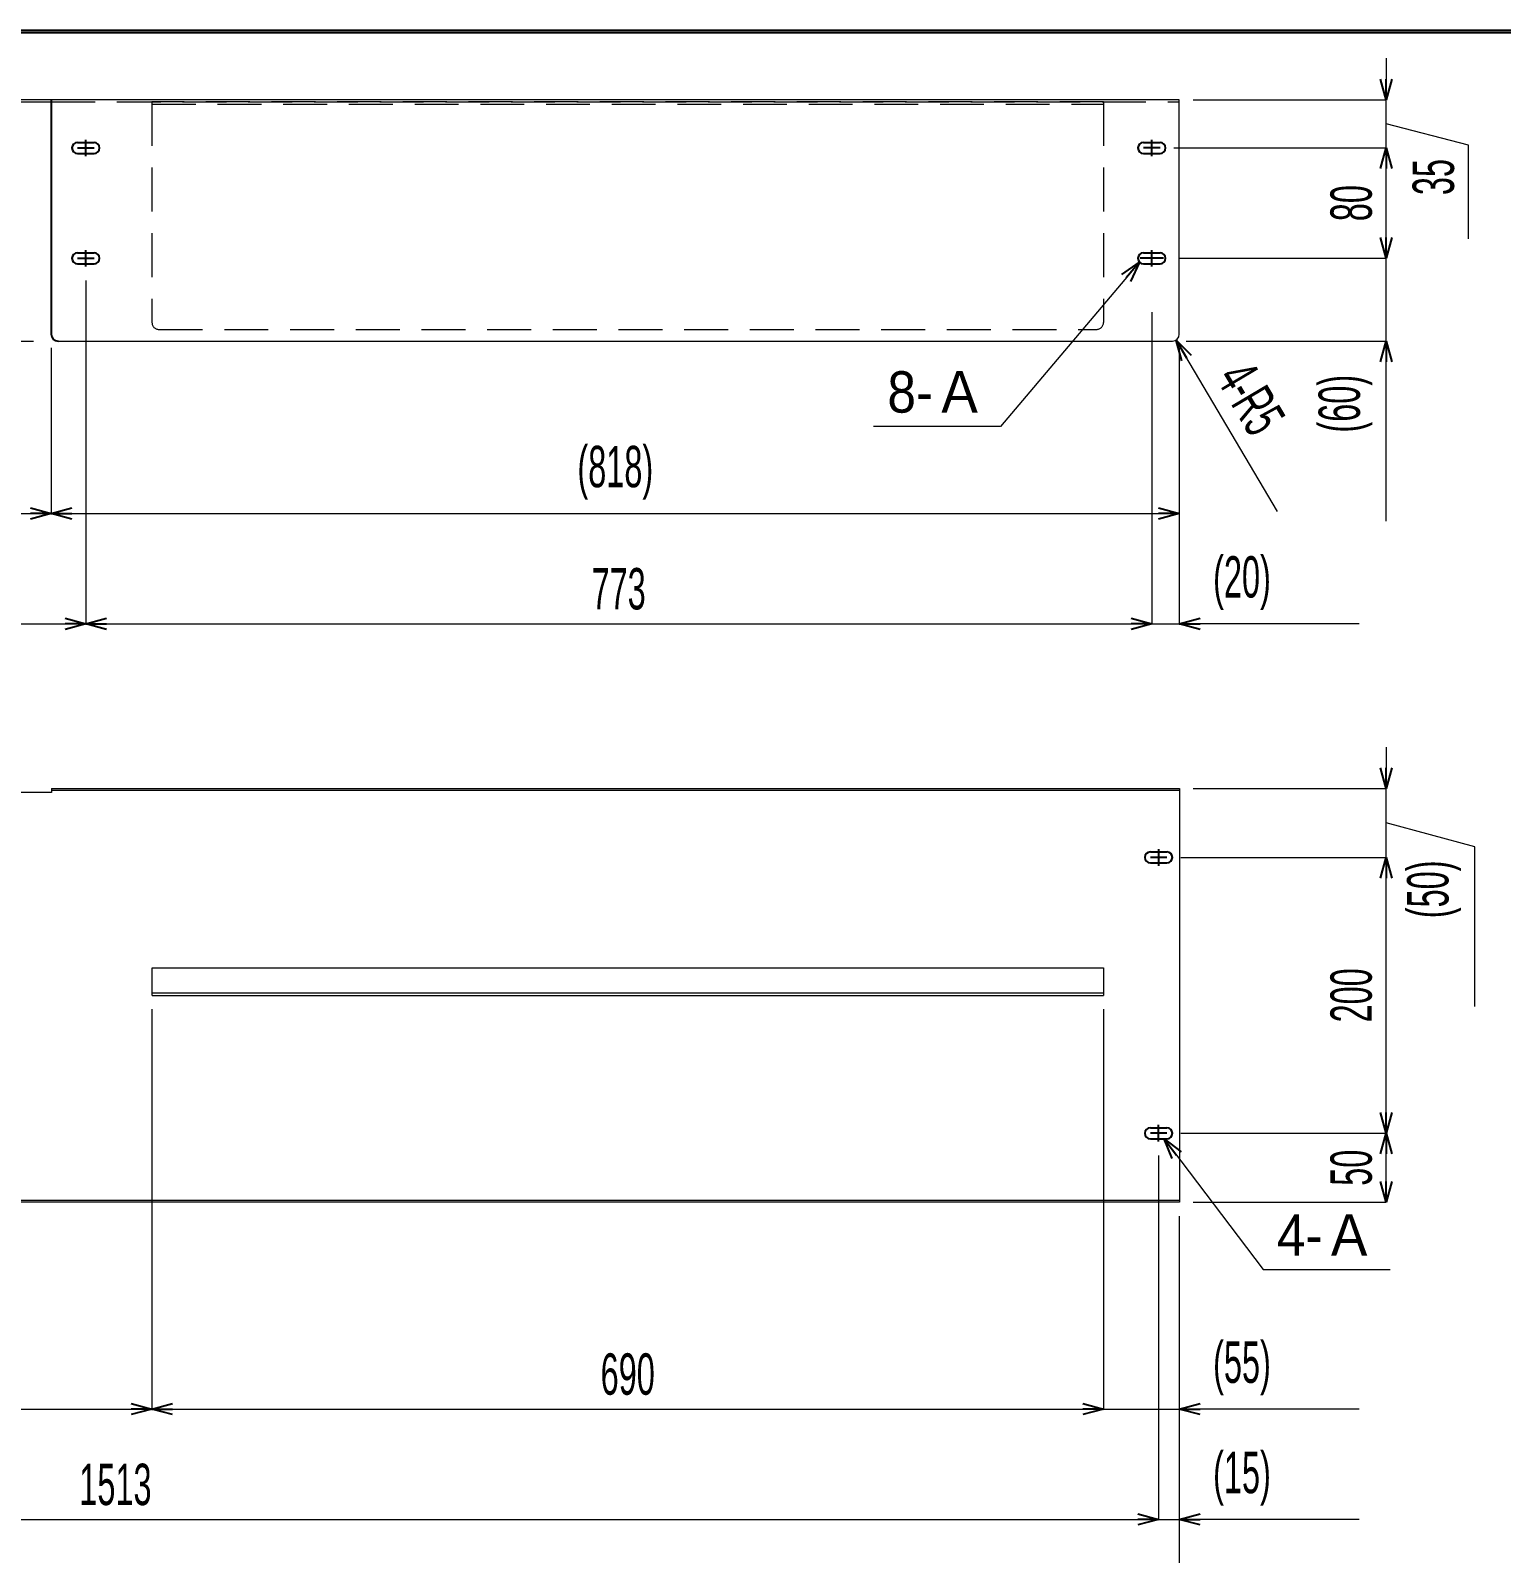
# Model space of a CAD drawing. Header units: millimetres. Extents: x -1485 to 1485, y -1050 to 1050.
# Drawn here: x -460 to 607, y -193 to 912 of the extents above; entities that cross this region are included whole.
import ezdxf
from ezdxf.enums import TextEntityAlignment as Align

# ---------------------------------------------------------------- set-up
doc = ezdxf.new("R2010")
doc.units = ezdxf.units.MM
doc.header["$LTSCALE"] = 2.5
doc.linetypes.add('CENTER', pattern=[50.8, 31.75, -6.35, 6.35, -6.35])
doc.linetypes.add('DASHED', pattern=[19.05, 12.7, -6.35])
for name, color, linetype in [('Layer0001', 7, 'Continuous'), ('Layer0012', 7, 'Continuous'), ('Layer0013', 7, 'Continuous'), ('Layer0014', 7, 'Continuous')]:
    doc.layers.add(name, color=color, linetype=linetype)
doc.styles.add('dcStyle0', font='ＭＳ Ｐゴシック', dxfattribs={"width": 0.6})
doc.dimstyles.new('dc_Radial01', dxfattribs={"dimtxt": 30, "dimasz": 15.00113, "dimexe": 0, "dimexo": 10, "dimgap": 10, "dimtad": 3, "dimdec": 1, "dimdsep": 46, "dimtxsty": 'dcStyle0', "dimblk1": 'OPEN30', "dimblk2": 'OPEN30', "dimsah": 1, "dimcen": 0.09, "dimclrd": 4, "dimclre": 4, "dimclrt": 4, "dimadec": 0, "dimazin": 2, "dimtfac": 1, "dimtdec": 4, "dimtofl": 0, "dimtmove": 0, "dimatfit": 3, "dimfxl": 1, "dimarcsym": 1})
doc.dimstyles.new('dc_Rotated', dxfattribs={"dimtxt": 30, "dimasz": 15.00113, "dimexe": 0, "dimexo": 10, "dimgap": 10, "dimtad": 3, "dimdec": 1, "dimdsep": 46, "dimtxsty": 'dcStyle0', "dimblk1": 'OPEN30', "dimblk2": 'OPEN30', "dimsah": 1, "dimcen": 0.09, "dimclrd": 4, "dimclre": 4, "dimclrt": 4, "dimadec": 0, "dimazin": 2, "dimtfac": 1, "dimtdec": 4, "dimtmove": 0, "dimatfit": 3, "dimfxl": 1, "dimarcsym": 1})
doc.dimstyles.new('dc_Rotated_F4', dxfattribs={"dimtxt": 30, "dimasz": 15.00113, "dimexe": 0, "dimexo": 10, "dimgap": 10, "dimtad": 3, "dimdec": 1, "dimdsep": 46, "dimtxsty": 'dcStyle0', "dimblk1": 'OPEN30', "dimblk2": 'OPEN30', "dimsah": 1, "dimcen": 0.09, "dimclrd": 4, "dimclre": 4, "dimclrt": 4, "dimadec": 0, "dimazin": 2, "dimtfac": 1, "dimtdec": 4, "dimtmove": 1, "dimatfit": 3, "dimfxl": 1, "dimarcsym": 1})

# ---------------------------------------------------------------- blocks, each defined once
blk = doc.blocks.new('_Open30')
at = {"color": 0, "linetype": 'ByBlock', "lineweight": -2}
for p, q in [((-1, 0.267949), (0, 0)), ((0, 0), (-1, -0.267949)), ((0, 0), (-1, 0))]:
    blk.add_line(p, q, dxfattribs=at)
blk = doc.blocks.new('DC_GROUP_AAD6-2741_15')
at = {"layer": 'Layer0013', "color": 4, "linetype": 'Continuous', "lineweight": 13}
for p, q in [((344.5, 743.5), (243.7, 624.4)), ((243.7, 624.4), (151.7, 624.4))]:
    blk.add_line(p, q, dxfattribs=at)
at = {"layer": 'Layer0013', "color": 4, "xscale": 15.00115266964712, "yscale": 15.00081580252128, "rotation": 49.76775926873089}
blk.add_blockref('_Open30', (344.5, 743.5), dxfattribs=at)
at = {"layer": 'Layer0013', "color": 4, "style": 'dcStyle0', "width": 0.962335}
blk.add_text('8-Ａ', height=30, dxfattribs=at).set_placement((161.7, 634.4), (233.7, 634.4), align=Align.FIT)
blk = doc.blocks.new('DC_GROUP_AAD6-2741_16')
at = {"layer": 'Layer0013', "color": 4, "linetype": 'Continuous', "lineweight": 13}
for p, q in [((362.4, 107.9), (434.2, 13.1)), ((434.2, 13.1), (526.2, 13.1))]:
    blk.add_line(p, q, dxfattribs=at)
at = {"layer": 'Layer0013', "color": 4, "xscale": 15.00115266964712, "yscale": 15.00081580252128, "rotation": 127.1200853382836}
blk.add_blockref('_Open30', (362.4, 107.9), dxfattribs=at)
at = {"layer": 'Layer0013', "color": 4, "style": 'dcStyle0', "width": 0.962335}
blk.add_text('4-Ａ', height=30, dxfattribs=at).set_placement((444.2, 23.1), (516.2, 23.1), align=Align.FIT)
blk = doc.blocks.new('*D14')
at = {"layer": 'Layer0012', "color": 4, "linetype": 'Continuous', "lineweight": 13}
for p, q in [((374.4, 111.9), (523.4, 111.9)), ((523.4, 61.9), (523.4, 111.9)), ((383.4, 61.9), (523.4, 61.9))]:
    blk.add_line(p, q, dxfattribs=at)
at = {"layer": 'Layer0012', "color": 4, "xscale": 15.00115266964712, "yscale": 15.00081580252128}
for p, rotation in [((523.4, 111.9), 90), ((523.4, 61.9), 270)]:
    blk.add_blockref('_Open30', p, dxfattribs=dict(at, rotation=rotation))
at = {"layer": 'Layer0012', "color": 4, "insert": (513.4, 86.9), "char_height": 30, "attachment_point": 8, "rotation": 90, "style": 'dcStyle0'}
blk.add_mtext('\\T1.00;50', dxfattribs=at)
blk = doc.blocks.new('*D15')
at = {"layer": 'Layer0012', "color": 4, "linetype": 'Continuous', "lineweight": 13}
for p, q in [((374.4, 311.9), (523.4, 311.9)), ((523.4, 111.9), (523.4, 311.9)), ((374.4, 111.9), (523.4, 111.9))]:
    blk.add_line(p, q, dxfattribs=at)
at = {"layer": 'Layer0012', "color": 4, "xscale": 15.00115266964712, "yscale": 15.00081580252128}
for p, rotation in [((523.4, 311.9), 90), ((523.4, 111.9), 270)]:
    blk.add_blockref('_Open30', p, dxfattribs=dict(at, rotation=rotation))
at = {"layer": 'Layer0012', "color": 4, "insert": (513.4, 211.9), "char_height": 30, "attachment_point": 8, "rotation": 90, "style": 'dcStyle0'}
blk.add_mtext('\\T1.00;200', dxfattribs=at)
blk = doc.blocks.new('*D16')
at = {"layer": 'Layer0012', "color": 4, "linetype": 'Continuous', "lineweight": 13}
for p, q in [((523.4, 391.9), (523.4, 361.9)), ((383.4, 361.9), (523.4, 361.9)), ((523.4, 311.9), (523.4, 361.9)), ((587.6, 319.7), (523.4, 336.9)), ((374.4, 311.9), (523.4, 311.9)), ((587.6, 203.7), (587.6, 319.7))]:
    blk.add_line(p, q, dxfattribs=at)
at = {"layer": 'Layer0012', "color": 4, "xscale": 15.00115266964712, "yscale": 15.00081580252128, "rotation": 270}
blk.add_blockref('_Open30', (523.4, 361.9), dxfattribs=at)
at = {"layer": 'Layer0012', "color": 4, "insert": (577.6, 309.7), "char_height": 30, "attachment_point": 9, "rotation": 90, "style": 'dcStyle0'}
blk.add_mtext('\\T1.00;(50)', dxfattribs=at)
blk = doc.blocks.new('*D22')
at = {"layer": 'Layer0012', "color": 4, "linetype": 'Continuous', "lineweight": 13}
for p, q in [((-371.6, 201.9), (-371.6, -88.1)), ((-1191.6, 51.9), (-1191.6, -88.1)), ((-1191.6, -88.1), (-371.6, -88.1))]:
    blk.add_line(p, q, dxfattribs=at)
at = {"layer": 'Layer0012', "color": 4, "xscale": 15.00115266964712, "yscale": 15.00081580252128}
for p, rotation in [((-1191.6, -88.1), 180), ((-371.6, -88.1), 360)]:
    blk.add_blockref('_Open30', p, dxfattribs=dict(at, rotation=rotation))
at = {"layer": 'Layer0012', "color": 4, "insert": (-781.6, -78.1), "char_height": 30, "attachment_point": 8, "style": 'dcStyle0'}
blk.add_mtext('\\T1.00;820', dxfattribs=at)
blk = doc.blocks.new('*D23')
at = {"layer": 'Layer0012', "color": 4, "linetype": 'Continuous', "lineweight": 13}
for p, q in [((-371.6, 201.9), (-371.6, -88.1)), ((318.4, 201.9), (318.4, -88.1)), ((-371.6, -88.1), (318.4, -88.1))]:
    blk.add_line(p, q, dxfattribs=at)
at = {"layer": 'Layer0012', "color": 4, "xscale": 15.00115266964712, "yscale": 15.00081580252128}
for p, rotation in [((-371.6, -88.1), 180), ((318.4, -88.1), 360)]:
    blk.add_blockref('_Open30', p, dxfattribs=dict(at, rotation=rotation))
at = {"layer": 'Layer0012', "color": 4, "insert": (-26.6, -78.1), "char_height": 30, "attachment_point": 8, "style": 'dcStyle0'}
blk.add_mtext('\\T1.00;690', dxfattribs=at)
blk = doc.blocks.new('*D24')
at = {"layer": 'Layer0012', "color": 4, "linetype": 'Continuous', "lineweight": 13}
for p, q in [((318.4, 201.9), (318.4, -88.1)), ((373.4, 51.9), (373.4, -88.1)), ((318.4, -88.1), (373.4, -88.1)), ((503.9, -88.1), (373.4, -88.1))]:
    blk.add_line(p, q, dxfattribs=at)
at = {"layer": 'Layer0012', "color": 4, "xscale": 15.00115266964712, "yscale": 15.00081580252128, "rotation": 180}
blk.add_blockref('_Open30', (373.4, -88.1), dxfattribs=at)
at = {"layer": 'Layer0012', "color": 4, "insert": (397.9, -78.1), "char_height": 30, "attachment_point": 7, "style": 'dcStyle0'}
blk.add_mtext('\\T1.00;(55)', dxfattribs=at)
blk = doc.blocks.new('*D25')
at = {"layer": 'Layer0012', "color": 4, "linetype": 'Continuous', "lineweight": 13}
for p, q in [((-1191.6, 51.9), (-1191.6, -248.1)), ((373.4, 51.9), (373.4, -248.1)), ((-1191.6, -248.1), (373.4, -248.1))]:
    blk.add_line(p, q, dxfattribs=at)
at = {"layer": 'Layer0012', "color": 4, "xscale": 15.00115266964712, "yscale": 15.00081580252128}
for p, rotation in [((-1191.6, -248.1), 180), ((373.4, -248.1), 360)]:
    blk.add_blockref('_Open30', p, dxfattribs=dict(at, rotation=rotation))
at = {"layer": 'Layer0012', "color": 4, "insert": (-409.1, -238.1), "char_height": 30, "attachment_point": 8, "style": 'dcStyle0'}
blk.add_mtext('\\T1.00;1565', dxfattribs=at)
blk = doc.blocks.new('*D33')
at = {"layer": 'Layer0012', "color": 4, "linetype": 'Continuous', "lineweight": 13}
for p, q in [((-884.6, 681.3), (-884.6, 561.3)), ((-444.6, 681.3), (-444.6, 561.3)), ((-884.6, 561.3), (-444.6, 561.3))]:
    blk.add_line(p, q, dxfattribs=at)
at = {"layer": 'Layer0012', "color": 4, "xscale": 15.00115266964712, "yscale": 15.00081580252128}
for p, rotation in [((-884.6, 561.3), 180), ((-444.6, 561.3), 360)]:
    blk.add_blockref('_Open30', p, dxfattribs=dict(at, rotation=rotation))
at = {"layer": 'Layer0012', "color": 4, "insert": (-667.1, 571.3), "char_height": 30, "attachment_point": 8, "style": 'dcStyle0'}
blk.add_mtext('\\T1.00;440', dxfattribs=at)
blk = doc.blocks.new('*D34')
at = {"layer": 'Layer0012', "color": 4, "linetype": 'Continuous', "lineweight": 13}
for p, q in [((-444.6, 681.3), (-444.6, 561.3)), ((373.4, 681.3), (373.4, 561.3)), ((-444.6, 561.3), (373.4, 561.3))]:
    blk.add_line(p, q, dxfattribs=at)
at = {"layer": 'Layer0012', "color": 4, "xscale": 15.00115266964712, "yscale": 15.00081580252128}
for p, rotation in [((-444.6, 561.3), 180), ((373.4, 561.3), 360)]:
    blk.add_blockref('_Open30', p, dxfattribs=dict(at, rotation=rotation))
at = {"layer": 'Layer0012', "color": 4, "insert": (-35.6, 571.3), "char_height": 30, "attachment_point": 8, "style": 'dcStyle0'}
blk.add_mtext('\\T1.00;(818)', dxfattribs=at)
blk = doc.blocks.new('*D37')
at = {"layer": 'Layer0012', "color": 4, "linetype": 'Continuous', "lineweight": 13}
for p, q in [((-904.6, 730.3), (-904.6, 481.3)), ((-419.6, 730.3), (-419.6, 481.3)), ((-904.6, 481.3), (-419.6, 481.3))]:
    blk.add_line(p, q, dxfattribs=at)
at = {"layer": 'Layer0012', "color": 4, "xscale": 15.00115266964712, "yscale": 15.00081580252128}
for p, rotation in [((-904.6, 481.3), 180), ((-419.6, 481.3), 360)]:
    blk.add_blockref('_Open30', p, dxfattribs=dict(at, rotation=rotation))
at = {"layer": 'Layer0012', "color": 4, "insert": (-664.6, 491.3), "char_height": 30, "attachment_point": 8, "style": 'dcStyle0'}
blk.add_mtext('\\T1.00;485', dxfattribs=at)
blk = doc.blocks.new('*D38')
at = {"layer": 'Layer0012', "color": 4, "linetype": 'Continuous', "lineweight": 13}
for p, q in [((-419.6, 730.3), (-419.6, 481.3)), ((353.4, 707.3), (353.4, 481.3)), ((-419.6, 481.3), (353.4, 481.3))]:
    blk.add_line(p, q, dxfattribs=at)
at = {"layer": 'Layer0012', "color": 4, "xscale": 15.00115266964712, "yscale": 15.00081580252128}
for p, rotation in [((-419.6, 481.3), 180), ((353.4, 481.3), 360)]:
    blk.add_blockref('_Open30', p, dxfattribs=dict(at, rotation=rotation))
at = {"layer": 'Layer0012', "color": 4, "insert": (-33.2, 491.3), "char_height": 30, "attachment_point": 8, "style": 'dcStyle0'}
blk.add_mtext('\\T1.00;773', dxfattribs=at)
blk = doc.blocks.new('*D39')
at = {"layer": 'Layer0012', "color": 4, "linetype": 'Continuous', "lineweight": 13}
for p, q in [((353.4, 707.3), (353.4, 481.3)), ((373.4, 681.3), (373.4, 481.3)), ((353.4, 481.3), (373.4, 481.3)), ((503.9, 481.3), (373.4, 481.3))]:
    blk.add_line(p, q, dxfattribs=at)
at = {"layer": 'Layer0012', "color": 4, "xscale": 15.00115266964712, "yscale": 15.00081580252128, "rotation": 180}
blk.add_blockref('_Open30', (373.4, 481.3), dxfattribs=at)
at = {"layer": 'Layer0012', "color": 4, "insert": (397.9, 491.3), "char_height": 30, "attachment_point": 7, "style": 'dcStyle0'}
blk.add_mtext('\\T1.00;(20)', dxfattribs=at)
blk = doc.blocks.new('*D40')
at = {"layer": 'Layer0012', "color": 4, "linetype": 'Continuous', "lineweight": 13}
for p, q in [((373.4, 746.3), (523.4, 746.3)), ((523.4, 686.3), (523.4, 746.3)), ((378.4, 686.3), (523.4, 686.3)), ((523.4, 555.8), (523.4, 686.3))]:
    blk.add_line(p, q, dxfattribs=at)
at = {"layer": 'Layer0012', "color": 4, "xscale": 15.00115266964712, "yscale": 15.00081580252128, "rotation": 90}
blk.add_blockref('_Open30', (523.4, 686.3), dxfattribs=at)
at = {"layer": 'Layer0012', "color": 4, "insert": (513.4, 661.8), "char_height": 30, "attachment_point": 9, "rotation": 90, "style": 'dcStyle0'}
blk.add_mtext('\\T1.00;(60)', dxfattribs=at)
blk = doc.blocks.new('*D41')
at = {"layer": 'Layer0012', "color": 4, "linetype": 'Continuous', "lineweight": 13}
for p, q in [((369.4, 826.3), (523.4, 826.3)), ((523.4, 746.3), (523.4, 826.3)), ((373.4, 746.3), (523.4, 746.3))]:
    blk.add_line(p, q, dxfattribs=at)
at = {"layer": 'Layer0012', "color": 4, "xscale": 15.00115266964712, "yscale": 15.00081580252128}
for p, rotation in [((523.4, 826.3), 90), ((523.4, 746.3), 270)]:
    blk.add_blockref('_Open30', p, dxfattribs=dict(at, rotation=rotation))
at = {"layer": 'Layer0012', "color": 4, "insert": (513.4, 786.3), "char_height": 30, "attachment_point": 8, "rotation": 90, "style": 'dcStyle0'}
blk.add_mtext('\\T1.00;80', dxfattribs=at)
blk = doc.blocks.new('*D42')
at = {"layer": 'Layer0012', "color": 4, "linetype": 'Continuous', "lineweight": 13}
for p, q in [((523.4, 891.3), (523.4, 861.3)), ((383.4, 861.3), (523.4, 861.3)), ((523.4, 826.3), (523.4, 861.3)), ((583, 828.3), (523.4, 843.8)), ((583, 760.3), (583, 828.3)), ((369.4, 826.3), (523.4, 826.3))]:
    blk.add_line(p, q, dxfattribs=at)
at = {"layer": 'Layer0012', "color": 4, "xscale": 15.00115266964712, "yscale": 15.00081580252128, "rotation": 270}
blk.add_blockref('_Open30', (523.4, 861.3), dxfattribs=at)
at = {"layer": 'Layer0012', "color": 4, "insert": (573, 818.3), "char_height": 30, "attachment_point": 9, "rotation": 90, "style": 'dcStyle0'}
blk.add_mtext('\\T1.00;35', dxfattribs=at)
blk = doc.blocks.new('*D43')
at = {"layer": 'Layer0012', "color": 4, "linetype": 'Continuous', "lineweight": 13}
blk.add_line((444.6, 562.7), (371, 687), dxfattribs=at)
at = {"layer": 'Layer0012', "color": 4, "xscale": 15.00115266964712, "yscale": 15.00081580252128, "rotation": 120.6520028178764}
blk.add_blockref('_Open30', (371, 687), dxfattribs=at)
at = {"layer": 'Layer0012', "color": 4, "insert": (399.2, 659), "char_height": 30, "attachment_point": 7, "rotation": 300.652, "style": 'dcStyle0'}
blk.add_mtext('\\T1.00;4-R5', dxfattribs=at)
blk = doc.blocks.new('*D55')
at = {"layer": 'Layer0012', "color": 4, "linetype": 'Continuous', "lineweight": 13}
for p, q in [((-1154.6, 95.9), (-1154.6, -168.1)), ((358.4, 95.9), (358.4, -168.1)), ((-1154.6, -168.1), (358.4, -168.1))]:
    blk.add_line(p, q, dxfattribs=at)
at = {"layer": 'Layer0012', "color": 4, "xscale": 15.00115266964712, "yscale": 15.00081580252128}
for p, rotation in [((-1154.6, -168.1), 180), ((358.4, -168.1), 360)]:
    blk.add_blockref('_Open30', p, dxfattribs=dict(at, rotation=rotation))
at = {"layer": 'Layer0012', "color": 4, "insert": (-398.1, -158.1), "char_height": 30, "attachment_point": 8, "style": 'dcStyle0'}
blk.add_mtext('\\T1.00;1513', dxfattribs=at)
blk = doc.blocks.new('*D56')
at = {"layer": 'Layer0012', "color": 4, "linetype": 'Continuous', "lineweight": 13}
for p, q in [((358.4, 95.9), (358.4, -168.1)), ((373.4, 51.9), (373.4, -168.1)), ((358.4, -168.1), (373.4, -168.1)), ((503.9, -168.1), (373.4, -168.1))]:
    blk.add_line(p, q, dxfattribs=at)
at = {"layer": 'Layer0012', "color": 4, "xscale": 15.00115266964712, "yscale": 15.00081580252128, "rotation": 180}
blk.add_blockref('_Open30', (373.4, -168.1), dxfattribs=at)
at = {"layer": 'Layer0012', "color": 4, "insert": (397.9, -158.1), "char_height": 30, "attachment_point": 7, "style": 'dcStyle0'}
blk.add_mtext('\\T1.00;(15)', dxfattribs=at)
blk = doc.blocks.new('DC_GROUP_AAD6-2741_17')
at = {"color": 3, "linetype": 'Continuous', "lineweight": 25}
for p, q in [((352.4, 315.9), (364.4, 315.9)), ((352.4, 307.9), (364.4, 307.9)), ((352.4, 115.9), (364.4, 115.9)), ((352.4, 107.9), (364.4, 107.9))]:
    blk.add_line(p, q, dxfattribs=at)
at = {"color": 2, "linetype": 'CENTER', "lineweight": 25}
for p, q in [((364.4, 311.9), (352.4, 311.9)), ((358.4, 317.9), (358.4, 305.9)), ((364.4, 111.9), (352.4, 111.9)), ((358.4, 105.9), (358.4, 117.9))]:
    blk.add_line(p, q, dxfattribs=at)
at = {"color": 3, "linetype": 'Continuous', "lineweight": 25}
for centre, start, end in [((352.4, 311.9), 90, 270), ((364.4, 311.9), 270, 90), ((352.4, 111.9), 90, 270), ((364.4, 111.9), 270, 90)]:
    blk.add_arc(centre, 4, start, end, dxfattribs=at)
blk = doc.blocks.new('DC_GROUP_AAD6-2741_24')
at = {"color": 3, "linetype": 'Continuous', "lineweight": 25}
for p, q in [((347.4, 830.3), (359.4, 830.3)), ((347.4, 822.3), (359.4, 822.3))]:
    blk.add_line(p, q, dxfattribs=at)
at = {"color": 2, "linetype": 'CENTER', "lineweight": 25}
for p, q in [((353.4, 820.3), (353.4, 832.3)), ((359.4, 826.3), (347.4, 826.3))]:
    blk.add_line(p, q, dxfattribs=at)
at = {"color": 3, "linetype": 'Continuous', "lineweight": 25}
for centre, start, end in [((347.4, 826.3), 90, 270), ((359.4, 826.3), 270, 90)]:
    blk.add_arc(centre, 4, start, end, dxfattribs=at)
blk = doc.blocks.new('DC_GROUP_AAD6-2741_25')
at = {"color": 2, "linetype": 'CENTER', "lineweight": 25}
for p, q in [((353.4, 740.3), (353.4, 752.3)), ((353.4, 740.3), (353.4, 752.3)), ((361.9, 746.3), (344.9, 746.3)), ((359.4, 746.3), (347.4, 746.3))]:
    blk.add_line(p, q, dxfattribs=at)
at = {"color": 3, "linetype": 'Continuous', "lineweight": 25}
for p, q in [((347.4, 750.3), (359.4, 750.3)), ((347.4, 742.3), (359.4, 742.3))]:
    blk.add_line(p, q, dxfattribs=at)
for centre, start, end in [((347.4, 746.3), 90, 270), ((359.4, 746.3), 270, 90)]:
    blk.add_arc(centre, 4, start, end, dxfattribs=at)
blk = doc.blocks.new('DC_GROUP_AAD6-2741_26')
at = {"color": 3, "linetype": 'Continuous', "lineweight": 25}
for p, q in [((-1177.6, 830.3), (-1165.6, 830.3)), ((-1177.6, 822.3), (-1165.6, 822.3))]:
    blk.add_line(p, q, dxfattribs=at)
at = {"color": 2, "linetype": 'CENTER', "lineweight": 25}
for p, q in [((-1171.6, 820.3), (-1171.6, 832.3)), ((-1165.6, 826.3), (-1177.6, 826.3))]:
    blk.add_line(p, q, dxfattribs=at)
at = {"color": 3, "linetype": 'Continuous', "lineweight": 25}
for centre, start, end in [((-1177.6, 826.3), 90, 270), ((-1165.6, 826.3), 270, 90)]:
    blk.add_arc(centre, 4, start, end, dxfattribs=at)
blk = doc.blocks.new('DC_GROUP_AAD6-2741_27')
at = {"color": 2, "linetype": 'CENTER', "lineweight": 25}
for p, q in [((-1171.6, 740.3), (-1171.6, 752.3)), ((-1171.6, 740.3), (-1171.6, 752.3)), ((-1163.1, 746.3), (-1180.1, 746.3)), ((-1165.6, 746.3), (-1177.6, 746.3))]:
    blk.add_line(p, q, dxfattribs=at)
at = {"color": 3, "linetype": 'Continuous', "lineweight": 25}
for p, q in [((-1177.6, 750.3), (-1165.6, 750.3)), ((-1177.6, 742.3), (-1165.6, 742.3))]:
    blk.add_line(p, q, dxfattribs=at)
for centre, start, end in [((-1177.6, 746.3), 90, 270), ((-1165.6, 746.3), 270, 90)]:
    blk.add_arc(centre, 4, start, end, dxfattribs=at)
blk = doc.blocks.new('DC_GROUP_AAD6-2741_23')
at = {"color": 3, "linetype": 'Continuous', "lineweight": 25}
for p, q in [((-884.6, 861.3), (-884.6, 691.3)), ((-444.6, 861.3), (-444.6, 691.3)), ((-910.6, 830.3), (-898.6, 830.3)), ((-425.6, 830.3), (-413.6, 830.3)), ((-910.6, 822.3), (-898.6, 822.3)), ((-425.6, 822.3), (-413.6, 822.3)), ((-910.6, 750.3), (-898.6, 750.3)), ((-910.6, 742.3), (-898.6, 742.3)), ((-425.6, 750.3), (-413.6, 750.3)), ((-425.6, 742.3), (-413.6, 742.3))]:
    blk.add_line(p, q, dxfattribs=at)
at = {"color": 2, "linetype": 'CENTER', "lineweight": 25}
for p, q in [((-904.6, 820.3), (-904.6, 832.3)), ((-419.6, 820.3), (-419.6, 832.3)), ((-910.6, 826.3), (-898.6, 826.3)), ((-425.6, 826.3), (-413.6, 826.3)), ((-904.6, 740.3), (-904.6, 752.3)), ((-419.6, 740.3), (-419.6, 752.3)), ((-910.6, 746.3), (-898.6, 746.3)), ((-425.6, 746.3), (-413.6, 746.3))]:
    blk.add_line(p, q, dxfattribs=at)
at = {"color": 5, "linetype": 'Continuous', "lineweight": 13}
blk.add_line((-870.7, 686.3), (-457.6, 686.3), dxfattribs=at)
at = {"color": 3, "linetype": 'Continuous', "lineweight": 25}
for centre, radius, start, end in [((-910.6, 826.3), 4, 90, 270), ((-898.6, 826.3), 4, 270, 90), ((-425.6, 826.3), 4, 90, 270), ((-413.6, 826.3), 4, 270, 90), ((-910.6, 746.3), 4, 90, 270), ((-898.6, 746.3), 4, 270, 90), ((-425.6, 746.3), 4, 90, 270), ((-413.6, 746.3), 4, 270, 90), ((-889.6, 691.3), 5, 270, 0), ((-439.6, 691.3), 5, 180, 270)]:
    blk.add_arc(centre, radius, start, end, dxfattribs=at)
at = {"layer": 'Layer0001', "color": 3, "linetype": 'Continuous', "lineweight": 18}
for p, q in [((-1191.6, 861.3), (-1191.6, 736.3)), ((-1188, 861.3), (-1191.6, 861.3)), ((-1188, 861.3), (-1161.6, 861.3)), ((373.4, 861.3), (-1161.6, 861.3)), ((-884.6, 859.7), (-444.6, 859.7)), ((373.4, 691.3), (373.4, 861.3)), ((-1191.6, 736.3), (-1191.6, 691.3)), ((-1186.6, 686.3), (-889.6, 686.3)), ((-439.6, 686.3), (368.4, 686.3))]:
    blk.add_line(p, q, dxfattribs=at)
at = {"layer": 'Layer0001', "color": 3, "linetype": 'DASHED', "lineweight": 18}
for p, q in [((-1191.6, 859.7), (-884.6, 859.7)), ((-444.6, 859.7), (373.4, 859.7)), ((318.4, 859.7), (-371.6, 859.7)), ((-371.6, 859.7), (-371.6, 699.7)), ((-371.6, 858.1), (318.4, 858.1)), ((318.4, 859.7), (318.4, 699.7)), ((-366.6, 694.7), (313.4, 694.7))]:
    blk.add_line(p, q, dxfattribs=at)
for centre, start, end in [((-366.6, 699.7), 180, 270), ((313.4, 699.7), 270, 0)]:
    blk.add_arc(centre, 5, start, end, dxfattribs=at)
at = {"layer": 'Layer0001', "color": 3, "linetype": 'Continuous', "lineweight": 18}
for centre, start, end in [((-1186.6, 691.3), 180, 270), ((368.4, 691.3), 270, 0)]:
    blk.add_arc(centre, 5, start, end, dxfattribs=at)
at = {"linetype": 'Continuous'}
for name in ['DC_GROUP_AAD6-2741_26', 'DC_GROUP_AAD6-2741_24', 'DC_GROUP_AAD6-2741_27', 'DC_GROUP_AAD6-2741_25']:
    blk.add_blockref(name, (0, 0), dxfattribs=at)

msp = doc.modelspace()

# ---------------------------------------------------------------- linework, layer by layer
at = {"color": 3, "linetype": 'Continuous', "lineweight": 18}
for p, q in [((-444.58, 358.91), (-884.58, 358.91)), ((-444.58, 361.91), (-444.58, 360.31)), ((-444.58, 361.91), (-444.58, 358.91))]:
    msp.add_line(p, q, dxfattribs=at)
at = {"layer": 'Layer0001', "color": 3, "linetype": 'Continuous', "lineweight": 18}
for p, q in [((-444.58, 361.91), (373.42, 361.91)), ((373.42, 360.31), (-444.58, 360.31)), ((373.42, 361.91), (373.42, 61.91)), ((-371.58, 231.91), (318.42, 231.91)), ((-371.58, 211.91), (-371.58, 231.91)), ((318.42, 231.91), (318.42, 211.91)), ((318.42, 213.51), (-371.58, 213.51)), ((-371.58, 211.91), (318.42, 211.91)), ((-1191.58, 63.51), (373.42, 63.51)), ((373.42, 61.91), (-1191.58, 61.91))]:
    msp.add_line(p, q, dxfattribs=at)
at = {"layer": 'Layer0014', "color": 3, "linetype": 'Continuous', "lineweight": 25}
for p, q in [((1416.5, 911.5), (-1416.5, 911.5)), ((-1415, 910), (1415, 910))]:
    msp.add_line(p, q, dxfattribs=at)

# ---------------------------------------------------------------- block references
at = {"linetype": 'Continuous'}
for name in ['DC_GROUP_AAD6-2741_23', 'DC_GROUP_AAD6-2741_17']:
    msp.add_blockref(name, (0, 0), dxfattribs=at)
at = {"layer": 'Layer0013', "linetype": 'Continuous'}
for name in ['DC_GROUP_AAD6-2741_15', 'DC_GROUP_AAD6-2741_16']:
    msp.add_blockref(name, (0, 0), dxfattribs=at)

# ---------------------------------------------------------------- dimensions: what is measured, and where the dimension line sits
at = {"layer": 'Layer0012', "linetype": 'Continuous', "lineweight": 13}
for base, p1, p2, dimstyle, override, picture, middle in [((523.42, 861.26), (359.42, 826.26), (373.42, 861.26), 'dc_Rotated_F4', {"dimtxt": 30, "dimasz": 15.00113, "dimexe": 0, "dimexo": 10, "dimgap": 10, "dimtad": 3, "dimtih": 0, "dimtoh": 0, "dimdec": 1, "dimlfac": 1, "dimzin": 8, "dimtxsty": 'dcStyle0', "dimblk1": 'Open30', "dimblk2": 'Open30', "dimsah": 1, "dimclrd": 4, "dimclre": 4, "dimclrt": 4, "dimazin": 2, "dimtofl": 1, "dimtmove": 1, "dimtolj": 0, "dimtzin": 8, "dimarcsym": 1}, '*D42', (582.95, 794.33)), ((523.42, 826.26), (363.42, 746.26), (359.42, 826.26), 'dc_Rotated', {"dimtxt": 30, "dimasz": 15.00113, "dimexe": 0, "dimexo": 10, "dimgap": 10, "dimtad": 3, "dimtih": 0, "dimtoh": 0, "dimdec": 1, "dimlfac": 1, "dimzin": 8, "dimtxsty": 'dcStyle0', "dimblk1": 'Open30', "dimblk2": 'Open30', "dimsah": 1, "dimclrd": 4, "dimclre": 4, "dimclrt": 4, "dimazin": 2, "dimtofl": 1, "dimtolj": 0, "dimtzin": 8, "dimarcsym": 1}, '*D41', (523.42, 786.26)), ((523.42, 311.91), (364.42, 111.91), (364.42, 311.91), 'dc_Rotated', {"dimtxt": 30, "dimasz": 15.00113, "dimexe": 0, "dimexo": 10, "dimgap": 10, "dimtad": 3, "dimtih": 0, "dimtoh": 0, "dimdec": 1, "dimlfac": 1, "dimzin": 8, "dimtxsty": 'dcStyle0', "dimblk1": 'Open30', "dimblk2": 'Open30', "dimsah": 1, "dimclrd": 4, "dimclre": 4, "dimclrt": 4, "dimazin": 2, "dimtofl": 1, "dimtolj": 0, "dimtzin": 8, "dimarcsym": 1}, '*D15', (523.42, 211.91)), ((523.42, 111.91), (373.42, 61.91), (364.42, 111.91), 'dc_Rotated', {"dimtxt": 30, "dimasz": 15.00113, "dimexe": 0, "dimexo": 10, "dimgap": 10, "dimtad": 3, "dimtih": 0, "dimtoh": 0, "dimdec": 1, "dimlfac": 1, "dimzin": 8, "dimtxsty": 'dcStyle0', "dimblk1": 'Open30', "dimblk2": 'Open30', "dimsah": 1, "dimclrd": 4, "dimclre": 4, "dimclrt": 4, "dimazin": 2, "dimtofl": 1, "dimtolj": 0, "dimtzin": 8, "dimarcsym": 1}, '*D14', (523.42, 86.91))]:
    dim = msp.add_linear_dim(base=base, p1=p1, p2=p2, angle=90, dimstyle=dimstyle, override=override, dxfattribs=at)
    dim.commit()
    dim.dimension.update_dxf_attribs({"geometry": picture, "text_midpoint": middle, "dimtype": 160})
for base, p1, p2, picture, middle in [((-419.58, 481.26), (-904.58, 740.26), (-419.58, 740.26), '*D37', (-664.58, 481.26)), ((353.42, 481.26), (-419.58, 740.26), (353.42, 717.26), '*D38', (-33.18, 481.26)), ((-444.58, 561.26), (-884.58, 691.26), (-444.58, 691.26), '*D33', (-667.08, 561.26)), ((-371.58, -88.09), (-1191.58, 61.91), (-371.58, 211.91), '*D22', (-781.58, -88.09)), ((318.42, -88.09), (-371.58, 211.91), (318.42, 211.91), '*D23', (-26.58, -88.09)), ((358.42, -168.09), (-1154.58, 105.91), (358.42, 105.91), '*D55', (-398.08, -168.09)), ((373.42, -248.09), (-1191.58, 61.91), (373.42, 61.91), '*D25', (-409.08, -248.09))]:
    dim = msp.add_linear_dim(base=base, p1=p1, p2=p2, dimstyle='dc_Rotated', override={"dimtxt": 30, "dimasz": 15.00113, "dimexe": 0, "dimexo": 10, "dimgap": 10, "dimtad": 3, "dimtih": 0, "dimtoh": 0, "dimdec": 1, "dimlfac": 1, "dimzin": 8, "dimtxsty": 'dcStyle0', "dimblk1": 'Open30', "dimblk2": 'Open30', "dimsah": 1, "dimclrd": 4, "dimclre": 4, "dimclrt": 4, "dimazin": 2, "dimtofl": 1, "dimtolj": 0, "dimtzin": 8, "dimarcsym": 1}, dxfattribs=at)
    dim.commit()
    dim.dimension.update_dxf_attribs({"geometry": picture, "text_midpoint": middle, "dimtype": 160})
for base, p1, p2, dimstyle, override, picture, middle in [((523.42, 746.26), (368.42, 686.26), (363.42, 746.26), 'dc_Rotated', {"dimtxt": 30, "dimasz": 15.00113, "dimexe": 0, "dimexo": 10, "dimgap": 10, "dimtad": 3, "dimtih": 0, "dimtoh": 0, "dimdec": 1, "dimlfac": 1, "dimzin": 8, "dimtxsty": 'dcStyle0', "dimblk1": 'Open30', "dimblk2": 'Open30', "dimsah": 1, "dimclrd": 4, "dimclre": 4, "dimclrt": 4, "dimazin": 2, "dimtofl": 1, "dimtolj": 0, "dimtzin": 8, "dimarcsym": 1}, '*D40', (523.42, 613.77)), ((523.42, 361.91), (364.42, 311.91), (373.42, 361.91), 'dc_Rotated_F4', {"dimtxt": 30, "dimasz": 15.00113, "dimexe": 0, "dimexo": 10, "dimgap": 10, "dimtad": 3, "dimtih": 0, "dimtoh": 0, "dimdec": 1, "dimlfac": 1, "dimzin": 8, "dimtxsty": 'dcStyle0', "dimblk1": 'Open30', "dimblk2": 'Open30', "dimsah": 1, "dimclrd": 4, "dimclre": 4, "dimclrt": 4, "dimazin": 2, "dimtofl": 1, "dimtmove": 1, "dimtolj": 0, "dimtzin": 8, "dimarcsym": 1}, '*D16', (587.61, 261.7))]:
    dim = msp.add_linear_dim(base=base, p1=p1, p2=p2, angle=90, text='(<>)', dimstyle=dimstyle, override=override, dxfattribs=at)
    dim.commit()
    dim.dimension.update_dxf_attribs({"geometry": picture, "text_midpoint": middle, "dimtype": 160})
for base, p1, p2, picture, middle in [((373.42, 481.26), (353.42, 717.26), (373.42, 691.26), '*D39', (445.91, 481.26)), ((373.42, 561.26), (-444.58, 691.26), (373.42, 691.26), '*D34', (-35.58, 561.26)), ((373.42, -88.09), (318.42, 211.91), (373.42, 61.91), '*D24', (445.91, -88.09)), ((373.42, -168.09), (358.42, 105.91), (373.42, 61.91), '*D56', (445.91, -168.09))]:
    dim = msp.add_linear_dim(base=base, p1=p1, p2=p2, text='(<>)', dimstyle='dc_Rotated', override={"dimtxt": 30, "dimasz": 15.00113, "dimexe": 0, "dimexo": 10, "dimgap": 10, "dimtad": 3, "dimtih": 0, "dimtoh": 0, "dimdec": 1, "dimlfac": 1, "dimzin": 8, "dimtxsty": 'dcStyle0', "dimblk1": 'Open30', "dimblk2": 'Open30', "dimsah": 1, "dimclrd": 4, "dimclre": 4, "dimclrt": 4, "dimazin": 2, "dimtofl": 1, "dimtolj": 0, "dimtzin": 8, "dimarcsym": 1}, dxfattribs=at)
    dim.commit()
    dim.dimension.update_dxf_attribs({"geometry": picture, "text_midpoint": middle, "dimtype": 160})
dim = msp.add_radius_dim(center=(368.42, 691.26), mpoint=(370.97, 686.95), text='4-R5', dimstyle='dc_Radial01', override={"dimtxt": 30, "dimasz": 15.00113, "dimexe": 0, "dimexo": 10, "dimgap": 10, "dimtad": 3, "dimtih": 0, "dimtoh": 0, "dimdec": 1, "dimlfac": 1, "dimzin": 8, "dimtxsty": 'dcStyle0', "dimblk1": 'Open30', "dimblk2": 'Open30', "dimsah": 1, "dimclrd": 4, "dimclre": 4, "dimclrt": 4, "dimazin": 2, "dimtolj": 0, "dimtzin": 8, "dimarcsym": 1}, dxfattribs=at)
dim.commit()
dim.dimension.update_dxf_attribs({"geometry": '*D43', "text_midpoint": (415.03, 612.6), "dimtype": 164})

doc.saveas('drawing.dxf')
